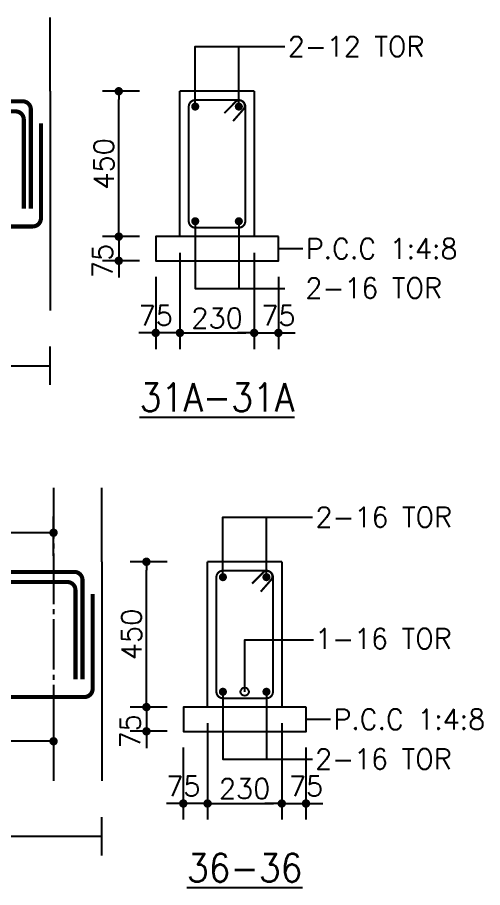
# Model space of a CAD drawing. Extents: x -200722 to 834823, y -494970 to 88783.
# Drawn here: x 298044 to 303808, y -415097 to -404318 of the extents above; entities that cross this region are included whole.
import ezdxf
from ezdxf.enums import TextEntityAlignment as Align

# ---------------------------------------------------------------- set-up
doc = ezdxf.new("R2010")
doc.units = 0
doc.header["$LTSCALE"] = 100
doc.header["$MEASUREMENT"] = 0
doc.header["$PDMODE"] = 34
doc.linetypes.add('CL', pattern=[3.25, 2.5, -0.25, 0.25, -0.25])
doc.layers.get('0').update_dxf_attribs({"linetype": 'CONTINUOUS'})
doc.layers.get('DEFPOINTS').update_dxf_attribs({"linetype": 'CONTINUOUS'})
for name, color, linetype in [('B_NO', 3, 'CONTINUOUS'), ('BEAM', 4, 'CONTINUOUS'), ('CL', 8, 'CL'), ('STEEL', 6, 'CONTINUOUS'), ('TEXT', 2, 'CONTINUOUS')]:
    doc.layers.add(name, color=color, linetype=linetype)
doc.styles.add('ROMANS', font='romans.shx')
doc.styles.get("Standard").update_dxf_attribs({"font": 'simplex.shx'})
doc.dimstyles.new('STANDARD$0', dxfattribs={"dimtxt": 2.5, "dimasz": 2.5, "dimexe": 2, "dimexo": 0.7, "dimgap": 0.9, "dimtad": 1, "dimdec": 0, "dimdsep": 46, "dimtxsty": 'ROMANS', "dimcen": 0.09, "dimclrd": 4, "dimclre": 4, "dimclrt": 3, "dimadec": 0, "dimazin": 0, "dimtfac": 1, "dimtdec": 0, "dimtmove": 0, "dimatfit": 3, "dimfxl": 1, "dimtolj": 1, "dimtzin": 0, "dimarcsym": 0})

# ---------------------------------------------------------------- blocks, each defined once
blk = doc.blocks.new('DOT')
at = {"color": 0, "linetype": 'ByBlock'}
blk.add_line((-0.5, 0), (-1, 0), dxfattribs=at)
at = {"color": 0, "linetype": 'ByBlock', "const_width": 0.5}
blk.add_lwpolyline([(-0.25, 0, 1), (0.25, 0, 1)], format="xyb", close=True, dxfattribs=at)
blk = doc.blocks.new('*D1600')
at = {"layer": 'BEAM', "color": 0, "lineweight": -2, "transparency": 16777216}
for p, q in [((300058, -407233), (300058, -408426)), ((300978, -407233), (300978, -408426)), ((300162, -408226), (300874, -408226))]:
    blk.add_line(p, q, dxfattribs=at)
at = {"layer": 'DEFPOINTS', "color": 0, "lineweight": -3, "transparency": 16777216}
for p in [(300058, -407033), (300978, -407033), (300978, -408226)]:
    blk.add_point(p, dxfattribs=at)
at = {"layer": 'BEAM', "color": 0, "lineweight": -2, "transparency": 16777216, "xscale": 104, "yscale": 104, "zscale": 104, "rotation": 180}
blk.add_blockref('DOT', (300058, -408226), dxfattribs=at)
at = {"layer": 'BEAM', "color": 0, "lineweight": -2, "transparency": 16777216, "xscale": 104, "yscale": 104, "zscale": 104}
blk.add_blockref('DOT', (300978, -408226), dxfattribs=at)
at = {"layer": 'BEAM', "color": 0, "transparency": 16777216, "insert": (300518, -408042), "char_height": 248, "attachment_point": 5}
blk.add_mtext('\\A1;230', dxfattribs=at)
blk = doc.blocks.new('_DOT')
at = {"color": 0, "linetype": 'ByBlock'}
blk.add_line((-0.5, 0), (-1, 0), dxfattribs=at)
at = {"color": 0, "linetype": 'ByBlock', "const_width": 0.5}
blk.add_lwpolyline([(-0.25, 0, 1), (0.25, 0, 1)], format="xyb", close=True, dxfattribs=at)
blk = doc.blocks.new('*D1601')
at = {"layer": 'BEAM', "color": 0, "lineweight": -2, "transparency": 16777216}
for p, q in [((299558, -405233), (299100, -405233)), ((299300, -406929), (299300, -405337)), ((299558, -407033), (299100, -407033))]:
    blk.add_line(p, q, dxfattribs=at)
at = {"layer": 'DEFPOINTS', "color": 0, "lineweight": -3, "transparency": 16777216}
for p in [(299300, -405233), (299758, -405233), (299758, -407033)]:
    blk.add_point(p, dxfattribs=at)
at = {"layer": 'BEAM', "color": 0, "lineweight": -2, "transparency": 16777216, "xscale": 104, "yscale": 104, "zscale": 104}
for p, rotation in [((299300, -405233), 90), ((299300, -407033), 270)]:
    blk.add_blockref('DOT', p, dxfattribs=dict(at, rotation=rotation))
at = {"layer": 'BEAM', "color": 0, "transparency": 16777216, "insert": (299116, -406133), "char_height": 248, "attachment_point": 5, "rotation": 90}
blk.add_mtext('\\A1;450', dxfattribs=at)
blk = doc.blocks.new('*D1603')
at = {"layer": 'BEAM', "color": 0, "lineweight": -2, "transparency": 16777216}
for p, q in [((300978, -407533), (300978, -408426)), ((301278, -407533), (301278, -408426)), ((300874, -408226), (300770, -408226)), ((300978, -408226), (301278, -408226)), ((301382, -408226), (301486, -408226))]:
    blk.add_line(p, q, dxfattribs=at)
at = {"layer": 'DEFPOINTS', "color": 0, "lineweight": -3, "transparency": 16777216}
for p in [(300978, -407333), (301278, -407333), (301278, -408226)]:
    blk.add_point(p, dxfattribs=at)
at = {"layer": 'BEAM', "color": 0, "lineweight": -2, "transparency": 16777216, "xscale": 104, "yscale": 104, "zscale": 104}
blk.add_blockref('DOT', (300978, -408226), dxfattribs=at)
at = {"layer": 'BEAM', "color": 0, "lineweight": -2, "transparency": 16777216, "xscale": 104, "yscale": 104, "zscale": 104, "rotation": 180}
blk.add_blockref('DOT', (301278, -408226), dxfattribs=at)
at = {"layer": 'BEAM', "color": 0, "transparency": 16777216, "insert": (301278, -408011), "char_height": 248, "attachment_point": 5}
blk.add_mtext('\\A1;75', dxfattribs=at)
blk = doc.blocks.new('*D1604')
at = {"layer": 'BEAM', "color": 0, "lineweight": -2, "transparency": 16777216}
for p, q in [((299758, -407533), (299758, -408426)), ((300058, -407533), (300058, -408426)), ((299654, -408226), (299550, -408226)), ((300058, -408226), (299758, -408226)), ((300162, -408226), (300266, -408226))]:
    blk.add_line(p, q, dxfattribs=at)
at = {"layer": 'DEFPOINTS', "color": 0, "lineweight": -3, "transparency": 16777216}
for p in [(299758, -407333), (300058, -407333), (299758, -408226)]:
    blk.add_point(p, dxfattribs=at)
at = {"layer": 'BEAM', "color": 0, "lineweight": -2, "transparency": 16777216, "xscale": 104, "yscale": 104, "zscale": 104}
blk.add_blockref('DOT', (299758, -408226), dxfattribs=at)
at = {"layer": 'BEAM', "color": 0, "lineweight": -2, "transparency": 16777216, "xscale": 104, "yscale": 104, "zscale": 104, "rotation": 180}
blk.add_blockref('DOT', (300058, -408226), dxfattribs=at)
at = {"layer": 'BEAM', "color": 0, "transparency": 16777216, "insert": (299758, -408011), "char_height": 248, "attachment_point": 5}
blk.add_mtext('\\A1;75', dxfattribs=at)
blk = doc.blocks.new('*D1605')
at = {"layer": 'BEAM', "color": 0, "lineweight": -2, "transparency": 16777216}
for p, q in [((299300, -406929), (299300, -406825)), ((299558, -407033), (299100, -407033)), ((299300, -407033), (299300, -407333)), ((299558, -407333), (299100, -407333)), ((299300, -407437), (299300, -407541))]:
    blk.add_line(p, q, dxfattribs=at)
at = {"layer": 'DEFPOINTS', "color": 0, "lineweight": -3, "transparency": 16777216}
for p in [(299758, -407033), (299300, -407333), (299758, -407333)]:
    blk.add_point(p, dxfattribs=at)
at = {"layer": 'BEAM', "color": 0, "lineweight": -2, "transparency": 16777216, "xscale": 104, "yscale": 104, "zscale": 104}
for p, rotation in [((299300, -407033), 270), ((299300, -407333), 90)]:
    blk.add_blockref('DOT', p, dxfattribs=dict(at, rotation=rotation))
at = {"layer": 'BEAM', "color": 0, "transparency": 16777216, "insert": (299100, -407333), "char_height": 248, "attachment_point": 5, "rotation": 90}
blk.add_mtext('\\A1;75', dxfattribs=at)
blk = doc.blocks.new('*D1627')
at = {"layer": 'BEAM', "color": 0, "lineweight": -2, "transparency": 16777216}
for p, q in [((294392, -410986), (294392, -410501)), ((298492, -410986), (298492, -410501)), ((298388, -410701), (294496, -410701))]:
    blk.add_line(p, q, dxfattribs=at)
at = {"layer": 'DEFPOINTS', "color": 0, "lineweight": -3, "transparency": 16777216}
for p in [(294392, -410701), (294392, -411186), (298492, -411186)]:
    blk.add_point(p, dxfattribs=at)
at = {"layer": 'BEAM', "color": 0, "lineweight": -2, "transparency": 16777216, "xscale": 104, "yscale": 104, "zscale": 104, "rotation": 180}
blk.add_blockref('DOT', (294392, -410701), dxfattribs=at)
at = {"layer": 'BEAM', "color": 0, "lineweight": -2, "transparency": 16777216, "xscale": 104, "yscale": 104, "zscale": 104}
blk.add_blockref('DOT', (298492, -410701), dxfattribs=at)
at = {"layer": 'BEAM', "color": 0, "transparency": 16777216, "insert": (296442, -410517), "char_height": 248, "attachment_point": 5}
blk.add_mtext('\\A1;2050', dxfattribs=at)
blk = doc.blocks.new('*D1628')
at = {"layer": 'BEAM', "color": 0, "lineweight": -2, "transparency": 16777216}
for p, q in [((300400, -413061), (300400, -414255)), ((301320, -413061), (301320, -414255)), ((300504, -414055), (301216, -414055))]:
    blk.add_line(p, q, dxfattribs=at)
at = {"layer": 'DEFPOINTS', "color": 0, "lineweight": -3, "transparency": 16777216}
for p in [(300400, -412861), (301320, -412861), (301320, -414055)]:
    blk.add_point(p, dxfattribs=at)
at = {"layer": 'BEAM', "color": 0, "lineweight": -2, "transparency": 16777216, "xscale": 104, "yscale": 104, "zscale": 104, "rotation": 180}
blk.add_blockref('DOT', (300400, -414055), dxfattribs=at)
at = {"layer": 'BEAM', "color": 0, "lineweight": -2, "transparency": 16777216, "xscale": 104, "yscale": 104, "zscale": 104}
blk.add_blockref('DOT', (301320, -414055), dxfattribs=at)
at = {"layer": 'BEAM', "color": 0, "transparency": 16777216, "insert": (300860, -413871), "char_height": 248, "attachment_point": 5}
blk.add_mtext('\\A1;230', dxfattribs=at)
blk = doc.blocks.new('*D1629')
at = {"layer": 'BEAM', "color": 0, "lineweight": -2, "transparency": 16777216}
for p, q in [((299900, -411061), (299443, -411061)), ((299643, -412757), (299643, -411165)), ((299900, -412861), (299443, -412861))]:
    blk.add_line(p, q, dxfattribs=at)
at = {"layer": 'DEFPOINTS', "color": 0, "lineweight": -3, "transparency": 16777216}
for p in [(299643, -411061), (300100, -411061), (300100, -412861)]:
    blk.add_point(p, dxfattribs=at)
at = {"layer": 'BEAM', "color": 0, "lineweight": -2, "transparency": 16777216, "xscale": 104, "yscale": 104, "zscale": 104}
for p, rotation in [((299643, -411061), 90), ((299643, -412861), 270)]:
    blk.add_blockref('DOT', p, dxfattribs=dict(at, rotation=rotation))
at = {"layer": 'BEAM', "color": 0, "transparency": 16777216, "insert": (299459, -411961), "char_height": 248, "attachment_point": 5, "rotation": 90}
blk.add_mtext('\\A1;450', dxfattribs=at)
blk = doc.blocks.new('*D1631')
at = {"layer": 'BEAM', "color": 0, "lineweight": -2, "transparency": 16777216}
for p, q in [((301320, -413361), (301320, -414255)), ((301620, -413361), (301620, -414255)), ((301216, -414055), (301112, -414055)), ((301320, -414055), (301620, -414055)), ((301724, -414055), (301828, -414055))]:
    blk.add_line(p, q, dxfattribs=at)
at = {"layer": 'DEFPOINTS', "color": 0, "lineweight": -3, "transparency": 16777216}
for p in [(301320, -413161), (301620, -413161), (301620, -414055)]:
    blk.add_point(p, dxfattribs=at)
at = {"layer": 'BEAM', "color": 0, "lineweight": -2, "transparency": 16777216, "xscale": 104, "yscale": 104, "zscale": 104}
blk.add_blockref('DOT', (301320, -414055), dxfattribs=at)
at = {"layer": 'BEAM', "color": 0, "lineweight": -2, "transparency": 16777216, "xscale": 104, "yscale": 104, "zscale": 104, "rotation": 180}
blk.add_blockref('DOT', (301620, -414055), dxfattribs=at)
at = {"layer": 'BEAM', "color": 0, "transparency": 16777216, "insert": (301620, -413839), "char_height": 248, "attachment_point": 5}
blk.add_mtext('\\A1;75', dxfattribs=at)
blk = doc.blocks.new('*D1632')
at = {"layer": 'BEAM', "color": 0, "lineweight": -2, "transparency": 16777216}
for p, q in [((300100, -413361), (300100, -414255)), ((300400, -413361), (300400, -414255)), ((299996, -414055), (299892, -414055)), ((300400, -414055), (300100, -414055)), ((300504, -414055), (300608, -414055))]:
    blk.add_line(p, q, dxfattribs=at)
at = {"layer": 'DEFPOINTS', "color": 0, "lineweight": -3, "transparency": 16777216}
for p in [(300100, -413161), (300400, -413161), (300100, -414055)]:
    blk.add_point(p, dxfattribs=at)
at = {"layer": 'BEAM', "color": 0, "lineweight": -2, "transparency": 16777216, "xscale": 104, "yscale": 104, "zscale": 104}
blk.add_blockref('DOT', (300100, -414055), dxfattribs=at)
at = {"layer": 'BEAM', "color": 0, "lineweight": -2, "transparency": 16777216, "xscale": 104, "yscale": 104, "zscale": 104, "rotation": 180}
blk.add_blockref('DOT', (300400, -414055), dxfattribs=at)
at = {"layer": 'BEAM', "color": 0, "transparency": 16777216, "insert": (300100, -413839), "char_height": 248, "attachment_point": 5}
blk.add_mtext('\\A1;75', dxfattribs=at)
blk = doc.blocks.new('*D1633')
at = {"layer": 'BEAM', "color": 0, "lineweight": -2, "transparency": 16777216}
for p, q in [((299643, -412757), (299643, -412653)), ((299900, -412861), (299443, -412861)), ((299643, -412861), (299643, -413161)), ((299900, -413161), (299443, -413161)), ((299643, -413265), (299643, -413369))]:
    blk.add_line(p, q, dxfattribs=at)
at = {"layer": 'DEFPOINTS', "color": 0, "lineweight": -3, "transparency": 16777216}
for p in [(300100, -412861), (299643, -413161), (300100, -413161)]:
    blk.add_point(p, dxfattribs=at)
at = {"layer": 'BEAM', "color": 0, "lineweight": -2, "transparency": 16777216, "xscale": 104, "yscale": 104, "zscale": 104}
for p, rotation in [((299643, -412861), 270), ((299643, -413161), 90)]:
    blk.add_blockref('DOT', p, dxfattribs=dict(at, rotation=rotation))
at = {"layer": 'BEAM', "color": 0, "transparency": 16777216, "insert": (299443, -413161), "char_height": 248, "attachment_point": 5, "rotation": 90}
blk.add_mtext('\\A1;75', dxfattribs=at)
blk = doc.blocks.new('*D1635')
at = {"layer": 'BEAM', "color": 0, "lineweight": -2, "transparency": 16777216}
for p, q in [((295192, -412936), (295192, -413484)), ((298492, -412936), (298492, -413484)), ((298388, -413284), (295296, -413284))]:
    blk.add_line(p, q, dxfattribs=at)
at = {"layer": 'DEFPOINTS', "color": 0, "lineweight": -3, "transparency": 16777216}
for p in [(295192, -412736), (298492, -412736), (295192, -413284)]:
    blk.add_point(p, dxfattribs=at)
at = {"layer": 'BEAM', "color": 0, "lineweight": -2, "transparency": 16777216, "xscale": 104, "yscale": 104, "zscale": 104, "rotation": 180}
blk.add_blockref('DOT', (295192, -413284), dxfattribs=at)
at = {"layer": 'BEAM', "color": 0, "lineweight": -2, "transparency": 16777216, "xscale": 104, "yscale": 104, "zscale": 104}
blk.add_blockref('DOT', (298492, -413284), dxfattribs=at)
at = {"layer": 'BEAM', "color": 0, "transparency": 16777216, "insert": (296842, -413100), "char_height": 248, "attachment_point": 5}
blk.add_mtext('\\A1;1650', dxfattribs=at)

msp = doc.modelspace()

# ---------------------------------------------------------------- linework, layer by layer
at = {"color": 18, "ltscale": 0.4, "true_color": 0x000000}
msp.add_circle((300860.3, -412671.4, 6895.9), 51.4, dxfattribs=at)
at = {"layer": 'BEAM', "color": 18, "linetype": 'ByBlock', "true_color": 0x000000}
for p, q in [((298452, -405232.6), (298452, -404318.2)), ((298452, -405232.6), (298452, -407032.6, 0)), ((298452, -407032.6, 0), (298452, -407947, 0)), ((298452, -408870.2), (298452, -408395)), ((284091.9, -408632.6), (298452, -408632.6)), ((299092.2, -411061.4, 6895.9), (299092.2, -410147, 6895.9)), ((299092.2, -411061.4, 6895.9), (299092.2, -412861.4, 6895.9)), ((299092.2, -412861.4, 6895.9), (299092.2, -413775.8, 6895.9)), ((299092.2, -414699, 6895.9), (299092.2, -414223.8, 6895.9)), ((281430.2, -414461.4), (299092.2, -414461.4, 6895.9))]:
    msp.add_line(p, q, dxfattribs=at)
at = {"layer": 'BEAM', "color": 18, "true_color": 0x000000}
for p, q in [((300977.7, -405232.6), (300057.7, -405232.6)), ((300057.7, -407032.6), (300057.7, -405232.6)), ((300977.7, -405232.6), (300977.7, -407032.6)), ((300977.7, -407032.6), (300057.7, -407032.6)), ((301320.3, -411061.4, 6895.9), (300400.3, -411061.4, 6895.9)), ((300400.3, -412861.4, 6895.9), (300400.3, -411061.4, 6895.9)), ((301320.3, -411061.4, 6895.9), (301320.3, -412861.4, 6895.9)), ((301320.3, -412861.4, 6895.9), (300400.3, -412861.4, 6895.9))]:
    msp.add_line(p, q, dxfattribs=at)
for points, elevation in [([(300977.7, -405832.6), (300977.7, -407032.6)], 0), ([(301320.3, -412063.2), (301320.3, -412861.4)], 6895.9)]:
    msp.add_lwpolyline(points, dxfattribs=dict(at, elevation=elevation))
for points, elevation in [([(301277.7, -407032.6), (299757.7, -407032.6), (299757.7, -407332.6), (301277.7, -407332.6)], 0), ([(301620.3, -412861.4), (300100.3, -412861.4), (300100.3, -413161.4), (301620.3, -413161.4)], 6895.9)]:
    msp.add_lwpolyline(points, close=True, dxfattribs=dict(at, elevation=elevation))
at = {"layer": 'CL', "color": 18, "linetype": 'CL', "lineweight": -3, "ltscale": 2.5, "true_color": 0x000000}
msp.add_line((298492.2, -410147, 6895.9), (298492.2, -413775.8, 6895.9), dxfattribs=at)
at = {"layer": 'STEEL', "color": 18, "true_color": 0x000000}
for points, const_width, elevation in [([(298211.1, -406688.5), (298211.1, -405459.2, 0.4142136), (298109.5, -405357.6), (284439.6, -405357.6, 0.4142136), (284339.6, -405457.6), (284339.6, -406688.5)], 50.8, -1101.5), ([(300609.1, -405503.6), (300749.5, -405361.8, -0.9245164), (300843.8, -405457.5), (300716.5, -405602.5, -122.114008)], 25, 0), ([(284214.6, -405629.3), (284214.6, -406806, 0.4142136), (284316.2, -406907.6), (298234.5, -406907.6, 0.4142136), (298336.1, -406806), (298336.1, -405629.3)], 50.8, -1101.5), ([(298851.3, -412517.3), (298851.3, -411288, 0.4142136), (298749.7, -411186.4), (281777.8, -411186.4, 0.4142136), (281677.8, -411286.4), (281677.8, -412517.3)], 50.8, 5794.3), ([(300951.7, -411332.4), (301092.1, -411190.6, -0.9245164), (301186.4, -411286.3), (301059, -411431.3, -122.114008)], 25, 6895.9), ([(281552.8, -411458.1), (281552.8, -412634.8, 0.4142136), (281654.4, -412736.4), (298874.7, -412736.4, 0.4142136), (298976.3, -412634.8), (298976.3, -411458.1)], 50.8, 5794.3)]:
    msp.add_lwpolyline(points, format="xyb", dxfattribs=dict(at, const_width=const_width, elevation=elevation))
for points, const_width, elevation in [([(300247.7, -405342.6), (300787.7, -405342.6, -0.4142136), (300867.7, -405422.6), (300867.7, -406842.6, -0.4142136), (300787.7, -406922.6), (300247.7, -406922.6, -0.4142136), (300167.7, -406842.6), (300167.7, -405422.6, -0.4142136)], 25.4, 0), ([(300222.7, -405422.6, 1), (300272.7, -405422.6, 1)], 50, 0), ([(300762.7, -405422.6, 1), (300812.7, -405422.6, 1)], 50, 0), ([(300222.7, -406842.6, -1), (300272.7, -406842.6, -1)], 50, 0), ([(300762.7, -406842.6, -1), (300812.7, -406842.6, -1)], 50, 0), ([(300590.3, -411171.4), (301130.3, -411171.4, -0.4142136), (301210.3, -411251.4), (301210.3, -412671.4, -0.4142136), (301130.3, -412751.4), (300590.3, -412751.4, -0.4142136), (300510.3, -412671.4), (300510.3, -411251.4, -0.4142136)], 25.4, 6895.9), ([(300565.3, -411251.4, 1), (300615.3, -411251.4, 1)], 50, 6895.9), ([(301105.3, -411251.4, 1), (301155.3, -411251.4, 1)], 50, 6895.9), ([(300565.3, -412671.4, -1), (300615.3, -412671.4, -1)], 50, 6895.9), ([(301105.3, -412671.4, -1), (301155.3, -412671.4, -1)], 50, 6895.9)]:
    msp.add_lwpolyline(points, format="xyb", close=True, dxfattribs=dict(at, const_width=const_width, elevation=elevation))
at = {"layer": 'STEEL', "color": 3, "const_width": 50.8}
for points, elevation in [([(298123.7, -406688.5), (298123.7, -405584.2, 0.4142136), (298022.1, -405482.6), (294705.8, -405482.6)], 0), ([(298763.9, -412517.3), (298763.9, -411413, 0.4142136), (298662.3, -411311.4), (294392.2, -411311.4)], 6895.9)]:
    msp.add_lwpolyline(points, format="xyb", dxfattribs=dict(at, elevation=elevation))
at = {"layer": 'TEXT', "color": 18, "true_color": 0x000000}
for points, elevation in [([(300247.7, -405422.6), (300247.7, -404678.8), (301359.3, -404678.8)], 0), ([(300787.7, -405422.6), (300787.7, -404678.8)], 0), ([(300247.7, -406842.6), (300247.7, -407675.9), (301359.3, -407675.9)], 0), ([(300787.7, -406842.6), (300787.7, -407675.9)], 0), ([(301277.7, -407182.6), (301581.2, -407182.6)], 0), ([(300590.3, -411251.4), (300590.3, -410507.6), (301701.8, -410507.6)], 6895.9), ([(301130.3, -411251.4), (301130.3, -410507.6)], 6895.9), ([(300860.3, -412671.4), (300860.3, -412027.7), (301715, -412027.7)], 6895.9), ([(300590.3, -412671.4), (300590.3, -413504.7), (301701.8, -413504.7)], 6895.9), ([(301130.3, -412671.4), (301130.3, -413504.7)], 6895.9), ([(301620.3, -413011.4), (301923.8, -413011.4)], 6895.9)]:
    msp.add_lwpolyline(points, dxfattribs=dict(at, elevation=elevation))

# ---------------------------------------------------------------- texts
at = {"layer": 'B_NO', "color": 18, "true_color": 0x000000, "width": 0.9}
for s, p in [('%%U31A-31A', (300517.7, -409022.8)), ('%%U36-36', (300860.3, -414851.6, 6895.9))]:
    msp.add_text(s, height=350, dxfattribs=at).set_placement(p, align=Align.MIDDLE)
at = {"layer": 'TEXT', "color": 18, "true_color": 0x000000, "width": 0.98}
for s, p in [('2-12 TOR', (301395.6, -404678.8)), ('P.C.C 1:4:8', (301617.6, -407182.6)), ('2-16 TOR', (301613.1, -407669.8, 0)), ('2-16 TOR', (301738.2, -410507.6, 6895.9)), ('1-16 TOR', (301733.5, -412013.5, 6895.9)), ('P.C.C 1:4:8', (301960.1, -413011.4, 6895.9)), ('2-16 TOR', (301733.5, -413504.7, 6895.9))]:
    msp.add_text(s, height=250, dxfattribs=at).set_placement(p, align=Align.MIDDLE_LEFT)

# ---------------------------------------------------------------- dimensions: what is measured, and where the dimension line sits
at = {"layer": 'BEAM', "color": 18, "true_color": 0x000000}
for base, p1, p2, angle, override, picture, middle in [((299300.3, -405232.6), (299757.7, -407032.6), (299757.7, -405232.6), 90, {"dimscale": 8, "dimtxt": 31, "dimasz": 13, "dimexe": 25, "dimexo": 25, "dimgap": 7.5, "dimdec": 0, "dimlfac": 0.25, "dimzin": 3, "dimtxsty": 'Standard', "dimblk": 'DOT', "dimcen": 3, "dimdle": 4, "dimclrd": 0, "dimclre": 0, "dimclrt": 0, "dimtdec": 0, "dimtmove": 2, "dimldrblk": 'DOT', "dimtzin": 3}, '*D1601', (299116.3, -406132.6)), ((294392.2, -410700.8, 6895.9), (298492.2, -411186.4, 6895.9), (294392.2, -411186.4, 6895.9), 180, {"dimscale": 8, "dimtxt": 31, "dimasz": 13, "dimexe": 25, "dimexo": 25, "dimgap": 7.5, "dimdec": 0, "dimlfac": 0.5, "dimzin": 3, "dimtxsty": 'Standard', "dimblk": 'DOT', "dimcen": 3, "dimdle": 4, "dimclrd": 0, "dimclre": 0, "dimclrt": 0, "dimtdec": 0, "dimtmove": 2, "dimldrblk": 'DOT', "dimtzin": 3}, '*D1627', (296442.2, -410516.8, 6895.9)), ((299642.9, -411061.4, 6895.9), (300100.3, -412861.4, 6895.9), (300100.3, -411061.4, 6895.9), 90, {"dimscale": 8, "dimtxt": 31, "dimasz": 13, "dimexe": 25, "dimexo": 25, "dimgap": 7.5, "dimdec": 0, "dimlfac": 0.25, "dimzin": 3, "dimtxsty": 'Standard', "dimblk": 'DOT', "dimcen": 3, "dimdle": 4, "dimclrd": 0, "dimclre": 0, "dimclrt": 0, "dimtdec": 0, "dimtmove": 2, "dimldrblk": 'DOT', "dimtzin": 3}, '*D1629', (299458.9, -411961.4, 6895.9)), ((295192.2, -413283.8, -1101.5), (298492.2, -412736.4, -1101.5), (295192.2, -412736.4, -1101.5), 180, {"dimscale": 8, "dimtxt": 31, "dimasz": 13, "dimexe": 25, "dimexo": 25, "dimgap": 7.5, "dimdec": 0, "dimlfac": 0.5, "dimzin": 3, "dimtxsty": 'Standard', "dimblk": 'DOT', "dimcen": 3, "dimdle": 4, "dimclrd": 0, "dimclre": 0, "dimclrt": 0, "dimtdec": 0, "dimtmove": 2, "dimldrblk": 'DOT', "dimtzin": 3}, '*D1635', (296842.2, -413099.8, -1101.5))]:
    dim = msp.add_linear_dim(base=base, p1=p1, p2=p2, angle=angle, dimstyle='STANDARD$0', override=override, dxfattribs=at)
    dim.commit()
    dim.dimension.update_dxf_attribs({"geometry": picture, "text_midpoint": middle})
for base, p1, p2, angle, picture, middle in [((299300.3, -407332.6), (299757.7, -407032.6), (299757.7, -407332.6), 270, '*D1605', (299100.3, -407332.6)), ((299757.7, -408226.5), (300057.7, -407332.6), (299757.7, -407332.6), 180, '*D1604', (299757.7, -408010.7)), ((299642.9, -413161.4, 6895.9), (300100.3, -412861.4, 6895.9), (300100.3, -413161.4, 6895.9), 270, '*D1633', (299442.9, -413161.4, 6895.9)), ((300100.3, -414055.3, 6895.9), (300400.3, -413161.4, 6895.9), (300100.3, -413161.4, 6895.9), 180, '*D1632', (300100.3, -413839.5, 6895.9))]:
    dim = msp.add_linear_dim(base=base, p1=p1, p2=p2, angle=angle, dimstyle='STANDARD$0', override={"dimscale": 8, "dimtxt": 31, "dimasz": 13, "dimexe": 25, "dimexo": 25, "dimgap": 7.5, "dimdec": 0, "dimlfac": 0.25, "dimzin": 3, "dimtxsty": 'Standard', "dimblk": 'DOT', "dimcen": 3, "dimdle": 4, "dimclrd": 0, "dimclre": 0, "dimclrt": 0, "dimtdec": 0, "dimtmove": 2, "dimldrblk": 'DOT', "dimtzin": 3}, dxfattribs=at)
    dim.commit()
    dim.dimension.update_dxf_attribs({"geometry": picture, "text_midpoint": middle, "dimtype": 160})
for base, p1, p2, picture, middle in [((300977.7, -408226.5), (300057.7, -407032.6), (300977.7, -407032.6), '*D1600', (300517.7, -408042.5)), ((301320.3, -414055.3, 6895.9), (300400.3, -412861.4, 6895.9), (301320.3, -412861.4, 6895.9), '*D1628', (300860.3, -413871.3, 6895.9))]:
    dim = msp.add_linear_dim(base=base, p1=p1, p2=p2, dimstyle='STANDARD$0', override={"dimscale": 8, "dimtxt": 31, "dimasz": 13, "dimexe": 25, "dimexo": 25, "dimgap": 7.5, "dimdec": 0, "dimlfac": 0.25, "dimzin": 3, "dimtxsty": 'Standard', "dimblk": 'DOT', "dimcen": 3, "dimdle": 4, "dimclrd": 0, "dimclre": 0, "dimclrt": 0, "dimtdec": 0, "dimtmove": 2, "dimldrblk": 'DOT', "dimtzin": 3}, dxfattribs=at)
    dim.commit()
    dim.dimension.update_dxf_attribs({"geometry": picture, "text_midpoint": middle})
for base, p1, p2, picture, middle in [((301277.7, -408226.5), (300977.7, -407332.6), (301277.7, -407332.6), '*D1603', (301277.7, -408010.7)), ((301620.3, -414055.3, 6895.9), (301320.3, -413161.4, 6895.9), (301620.3, -413161.4, 6895.9), '*D1631', (301620.3, -413839.5, 6895.9))]:
    dim = msp.add_linear_dim(base=base, p1=p1, p2=p2, dimstyle='STANDARD$0', override={"dimscale": 8, "dimtxt": 31, "dimasz": 13, "dimexe": 25, "dimexo": 25, "dimgap": 7.5, "dimdec": 0, "dimlfac": 0.25, "dimzin": 3, "dimtxsty": 'Standard', "dimblk": 'DOT', "dimcen": 3, "dimdle": 4, "dimclrd": 0, "dimclre": 0, "dimclrt": 0, "dimtdec": 0, "dimtmove": 2, "dimldrblk": 'DOT', "dimtzin": 3}, dxfattribs=at)
    dim.commit()
    dim.dimension.update_dxf_attribs({"geometry": picture, "text_midpoint": middle, "dimtype": 160})

doc.saveas('drawing.dxf')
